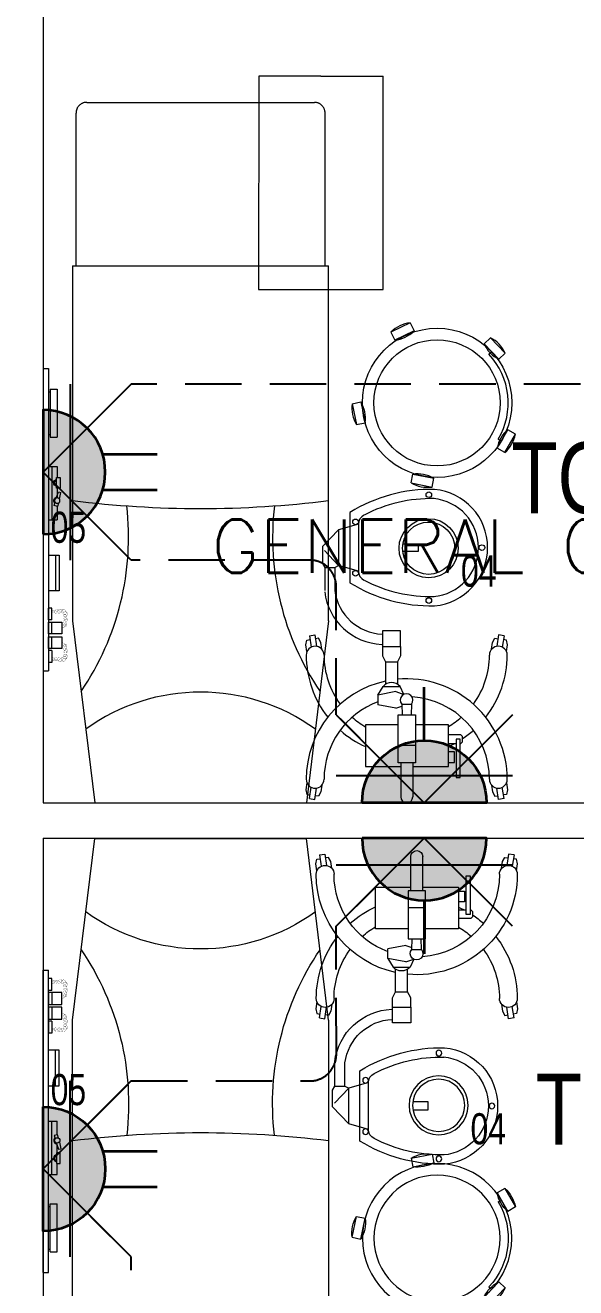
# Model space of a CAD drawing. Header units: inches. Extents: x -12418 to 242017, y -29325 to 19878.
# Drawn here: x 14148 to 15695, y -8532 to -4981 of the extents above; entities that cross this region are included whole.
import ezdxf
from ezdxf import colors
from ezdxf.entities.mleader import LeaderData, LeaderLine
from ezdxf.enums import TextEntityAlignment as Align
from ezdxf.math import Vec2, Vec3

# ---------------------------------------------------------------- set-up
doc = ezdxf.new("R2010")
doc.units = ezdxf.units.IN
doc.header["$LTSCALE"] = 25
doc.header["$MEASUREMENT"] = 0
for name, pattern in [('00-Ground Floor$0$HIDDEN', [9.525, 6.35, -3.175]), ('DASHDOT', [25.4, 12.7, -6.35, 0, -6.35]), ('HIDDEN', [9.525, 6.35, -3.175])]:
    doc.linetypes.add(name, pattern=pattern)
doc.layers.get('0').update_dxf_attribs({"color": 8})
doc.layers.get('Defpoints').update_dxf_attribs({"color": 8})
for name, color, linetype, lineweight in [('00-Ground Floor$0$72_EGR_BASE_TEXT', 252, 'Continuous', 5), ('00-Ground Floor$0$72_EGR_EQP_TAG', 142, 'Continuous', 5), ('00-Ground Floor$0$LOADING', 253, 'Continuous', 5), ('00-Ground Floor$0$Walls', 251, 'Continuous', 5), ('E-LITE-CIRC', 6, 'Continuous', 25), ('E-LITE-CLNG-CNDT', 6, 'DASHDOT', 35), ('E-LITE-EXIT-NUMB', 6, 'Continuous', 25), ('E-POWR-FLOR-CNDT', 6, 'HIDDEN', 25), ('E-POWR-WALL @ 100', 4, 'Continuous', 35)]:
    doc.layers.add(name, color=color, linetype=linetype, lineweight=lineweight)
doc.styles.add('00-Ground Floor$0$SIMPLEX', font='SIMPLEX.shx', dxfattribs={"height": 150})
doc.styles.add('00-Ground Floor$0$X3G_ENTITY_257CFD', font='swisscl.ttf', dxfattribs={"height": 200})
doc.styles.add('DC_Simplex', font='SIMPLEX.shx', dxfattribs={"width": 0.7})

# ---------------------------------------------------------------- blocks, each defined once
blk = doc.blocks.new('00-Ground Floor$0$ME19011A-P')
for p, q in [((-0.425, 0), (0.425, 0)), ((-0.425, 0), (-0.425, -0.015)), ((0.425, 0), (0.425, -0.015)), ((-0.425, -0.015), (0.425, -0.015)), ((-0.3675, -0.0198), (-0.2325, -0.0198)), ((-0.3675, -0.0198), (-0.3675, -0.0399)), ((-0.36, -0.015), (-0.36, -0.0198)), ((-0.24, -0.015), (-0.24, -0.0198)), ((-0.2325, -0.0198), (-0.2325, -0.0399)), ((-0.15, -0.015), (-0.15, -0.04)), ((-0.15, -0.025), (0, -0.025)), ((-0.0402, -0.0312), (-0.0496, -0.0337)), ((-0.0376, -0.0409), (-0.0402, -0.0312)), ((0, -0.015), (0, -0.04)), ((0.1, -0.015), (0.1, -0.045)), ((0.1, -0.035), (0.2, -0.035)), ((0.2, -0.045), (0.2, -0.015)), ((0.2818, -0.015), (0.2484, -0.015)), ((0.2484, -0.0243), (0.2484, -0.015)), ((0.2818, -0.0243), (0.2484, -0.0243)), ((0.2818, -0.0243), (0.2818, -0.015)), ((0.3211, -0.015), (0.2877, -0.015)), ((0.2877, -0.015), (0.2877, -0.0531)), ((0.3211, -0.0243), (0.2877, -0.0243)), ((0.3211, -0.0531), (0.3211, -0.015)), ((0.3623, -0.015), (0.3289, -0.015)), ((0.3289, -0.015), (0.3289, -0.0531)), ((0.3623, -0.0243), (0.3289, -0.0243)), ((0.3623, -0.0531), (0.3623, -0.015)), ((0.3682, -0.0243), (0.3682, -0.015)), ((0.3682, -0.015), (0.4016, -0.015)), ((0.3682, -0.0243), (0.4016, -0.0243)), ((0.4016, -0.0243), (0.4016, -0.015)), ((-0.3675, -0.0399), (-0.2325, -0.0399)), ((-0.15, -0.04), (-0.1187, -0.04)), ((-0.0887, -0.04), (-0.0637, -0.04)), ((-0.0606, -0.0371), (-0.0787, -0.0432)), ((-0.0787, -0.0432), (-0.077, -0.0497)), ((-0.0582, -0.046), (-0.077, -0.0497)), ((-0.047, -0.0434), (-0.0376, -0.0409)), ((-0.0379, -0.04), (0, -0.04)), ((0.1, -0.045), (0.2, -0.045)), ((0.2877, -0.0531), (0.3211, -0.0531)), ((0.3289, -0.0531), (0.3623, -0.0531))]:
    blk.add_line(p, q)
at = {"color": 8, "const_width": 0.000601}
for points in [[(0.3044, -0.0531, -0.184574), (0.2977, -0.0636, -1.44364), (0.2961, -0.0581, -0.837915), (0.2969, -0.0664, -0.30536), (0.2839, -0.062, -1.584726), (0.2894, -0.0609, -0.253153), (0.2827, -0.0684, -0.874198), (0.2775, -0.0585, -0.915253), (0.2791, -0.0658, -0.223821), (0.2683, -0.0644, -1.703343), (0.272, -0.0597, -0.588962), (0.2621, -0.068, -0.717795), (0.2625, -0.0581, -0.983104), (0.2645, -0.0644, -0.326362), (0.2534, -0.0609, -0.758716), (0.2609, -0.0514, -0.906186), (0.2593, -0.0565, -0.189488), (0.2526, -0.0522, -0.7948), (0.2613, -0.0423, -1.223996), (0.2574, -0.047, -0.072149), (0.2534, -0.0403, -0.645886), (0.2609, -0.0324, -1.366917), (0.2574, -0.0371, -0.078415), (0.2542, -0.0308, -0.723006), (0.2613, -0.0256, -1.105484), (0.2582, -0.0292, -0.221197), (0.2566, -0.0243, -0.221197)], [(0.3456, -0.0531, 0.184574), (0.3523, -0.0636, 1.44364), (0.3539, -0.0581, 0.837915), (0.3531, -0.0664, 0.30536), (0.3661, -0.062, 1.584726), (0.3606, -0.0609, 0.253153), (0.3673, -0.0684, 0.874198), (0.3725, -0.0585, 0.915253), (0.3709, -0.0658, 0.223821), (0.3817, -0.0644, 1.703343), (0.378, -0.0597, 0.588962), (0.3879, -0.068, 0.717795), (0.3875, -0.0581, 0.983104), (0.3855, -0.0644, 0.326362), (0.3966, -0.0609, 0.758716), (0.3891, -0.0514, 0.906186), (0.3907, -0.0565, 0.189488), (0.3974, -0.0522, 0.7948), (0.3887, -0.0423, 1.223996), (0.3926, -0.047, 0.072149), (0.3966, -0.0403, 0.645886), (0.3891, -0.0324, 1.366917), (0.3926, -0.0371, 0.078415), (0.3958, -0.0308, 0.723006), (0.3887, -0.0256, 1.105484), (0.3918, -0.0292, 0.221197), (0.3934, -0.0243, 0.221197)]]:
    blk.add_lwpolyline(points, format="xyb", dxfattribs=at)
blk.add_lwpolyline([(-0.1187, -0.0482), (-0.0887, -0.0482), (-0.0887, -0.0382), (-0.1187, -0.0382)], close=True)
blk.add_circle((-0.0537, -0.04), 0.0075)
for centre, radius, start, end in [((-0.1037, -0.04), 0.01, 10.4593, 169.5407), ((-0.1037, -0.04), 0.0075, 14.0075, 165.9925), ((-0.0537, -0.04), 0.01, 45, 180)]:
    blk.add_arc(centre, radius, start, end)
blk = doc.blocks.new('00-Ground Floor$0$M.44.57.64')
at = {"layer": '00-Ground Floor$0$LOADING', "xscale": 1000.000000000002, "yscale": 1000.000000000002, "zscale": 1000.000000000002, "rotation": 225.9999036123427}
blk.add_blockref('00-Ground Floor$0$ME19011A-P', (-80806.9, 16720.7), dxfattribs=at)
blk = doc.blocks.new('00-Ground Floor$0$HF10037B-P')
at = {"layer": '00-Ground Floor$0$LOADING'}
for p, q in [((0.2459, 0.134), (0.1859, 0.134)), ((0.1859, 0.134), (0.1859, 0.109)), ((0.2459, 0.109), (0.1859, 0.109)), ((0.2459, 0.134), (0.2459, 0.109)), ((0, 0), (-0.0142, -0.0583)), ((0, 0), (0.0243, -0.0059)), ((0.0243, -0.0059), (0.01, -0.0642)), ((0.4071, -0.0094), (0.431, -0.0018)), ((0.4071, -0.0094), (0.4255, -0.0665)), ((0.431, -0.0018), (0.4493, -0.0589)), ((-0.0142, -0.0583), (0.01, -0.0642)), ((0.4069, -0.0417), (0.4165, -0.0387)), ((0.4255, -0.0665), (0.4493, -0.0589)), ((0.0524, -0.2725), (0.0674, -0.2525)), ((0.0524, -0.2725), (0.1004, -0.3085)), ((0.0674, -0.2525), (0.1154, -0.2885)), ((0.3125, -0.2897), (0.362, -0.2558)), ((0.3266, -0.3103), (0.3761, -0.2764)), ((0.3267, -0.268), (0.3323, -0.2763)), ((0.3761, -0.2764), (0.362, -0.2558)), ((0.1004, -0.3085), (0.1154, -0.2885)), ((0.3266, -0.3103), (0.3125, -0.2897))]:
    blk.add_line(p, q, dxfattribs=at)
for radius in [0.21, 0.1775]:
    blk.add_circle((0.2161, -0.1014), radius, dxfattribs=at)
for centre, radius, start, end in [((0.2159, 0.0465), 0.0925, 71.0754, 108.9246), ((0.2159, 0.1965), 0.0925, 251.0754, 288.9246), ((0.0779, -0.0499), 0.0925, 147.3419, 185.1912), ((-0.0678, -0.0143), 0.0925, 327.3419, 5.1912), ((0.4996, -0.0113), 0.0925, 178.8412, 216.6904), ((0.3568, -0.057), 0.0925, 358.8412, 36.6904), ((0.2161, -0.1014), 0.2, 303.6037, 17.3657), ((0.1289, -0.2205), 0.0925, 214.1875, 252.0368), ((0.0389, -0.3404), 0.0925, 34.1875, 72.0368), ((0.3867, -0.3449), 0.0925, 105.5121, 143.3614), ((0.3019, -0.2212), 0.0925, 285.5121, 323.3614)]:
    blk.add_arc(centre, radius, start, end, dxfattribs=at)
blk = doc.blocks.new('00-Ground Floor$0$HF13902-P')
at = {"color": 8, "linetype": '00-Ground Floor$0$HIDDEN'}
for p, q in [((-0.35, -0.6824), (-0.35, -1.1124)), ((0.35, -0.6824), (0.35, -1.1124)), ((0.32, -1.1424), (-0.32, -1.1424))]:
    blk.add_line(p, q, dxfattribs=at)
at = {"linetype": 'Continuous'}
for points in [[(0.36, -0.5224), (0.36, -0.5224), (0.36, -0.5224), (0.36, -0.5224), (0.36, -0.5224), (0.36, -0.5224), (0.36, -0.5224), (0.36, -0.5224), (0.36, -0.5224), (0.36, -0.5224), (0.36, -0.5224), (0.36, -0.5224), (0.36, -0.5224), (0.36, -0.5224), (0.36, -0.5224), (0.36, -0.5224), (0.36, -0.5224), (0.36, -0.5224), (0.36, -0.5224), (0.36, -0.5224), (0.36, -0.5224), (0.36, -0.5224), (0.36, -0.5224), (0.36, -0.5224), (0.36, -0.5224), (0.36, -0.5224), (0.36, -0.5224), (0.36, -0.5224), (0.36, -0.5224), (0.36, -0.5224), (0.36, -0.5224), (0.36, -0.5224), (0.36, -0.5224), (0.36, -0.5224), (0.36, -0.5224), (0.36, -0.5224), (0.36, -0.5224), (0.36, -0.5224), (0.36, -0.5224), (0.36, -0.5224), (0.36, -0.5224), (0.36, -0.5224), (0.36, -0.5224), (0.36, -0.5224), (0.36, -0.5224), (0.36, -0.5224), (0.36, -0.5224), (0.36, -0.5224), (0.36, -0.5224), (0.36, -0.5224), (0.36, -0.5224), (0.36, -0.5224), (0.36, -0.5224), (0.36, -0.5224), (0.36, -0.5224), (0.36, -0.5224), (0.36, -0.5224), (0.36, -0.5224), (0.36, -0.5224), (0.36, -0.5224), (0.36, -0.5224), (0.36, -0.5224), (0.36, -0.5224), (0.36, -0.5224), (0.36, -0.5224), (0.36, -0.5224), (0.36, -0.5224), (0.36, -0.5224), (0.36, -0.5224), (0.36, -0.5224), (0.36, -0.5224), (0.36, -0.5224), (0.36, -0.5224), (0.36, -0.5224), (0.36, -0.5224), (0.36, -0.5224), (0.36, -0.5224), (0.36, -0.5224), (0.36, -0.5224), (0.36, -0.5224), (0.36, -0.5224), (0.36, -0.5224), (0.36, -0.5224), (0.36, -0.5224), (0.36, -0.5224), (0.36, -0.5224), (0.36, -0.5224), (0.36, -0.5224), (0.36, -0.5224), (0.36, -0.5224), (0.36, -0.5224), (0.36, -0.5224), (0.36, -0.5224), (0.36, -0.5224), (0.36, -0.5224), (0.36, -0.5224), (0.36, -0.5224), (0.36, -0.5224), (0.36, -0.5224), (0.36, -0.5224), (0.36, -0.5224), (0.36, -0.5224), (0.36, -0.5224), (0.36, -0.5224), (0.36, -0.5224), (0.36, -0.5224), (0.36, -0.5224), (0.36, -0.5224), (0.36, -0.5224), (0.36, -0.5224), (0.36, -0.5224), (0.36, -0.5224), (0.36, -0.5224), (0.36, -0.5224), (0.36, -0.5224), (0.36, -0.5224), (0.36, -0.5224), (0.36, -0.5224), (0.36, -0.5224), (0.36, -0.5224), (0.36, -0.5224), (0.36, -0.5224), (0.36, -0.5224), (0.36, -0.5224), (0.36, -0.5224), (0.36, -0.5224), (0.36, -0.5224), (0.36, -0.5224), (0.36, -0.5224), (0.36, -0.5224), (0.36, -0.5224), (0.36, -0.5224), (0.36, -0.5224), (0.36, -0.5224), (0.36, -0.5224), (0.36, -0.5224), (0.36, -0.5224), (0.36, -0.5224), (0.36, -0.5224), (0.36, -0.5224), (0.36, -0.5224), (0.36, -0.5224), (0.36, -0.5224), (0.36, -0.5224), (0.36, -0.5224), (0.36, -0.5224), (0.36, -0.5224), (0.36, -0.5224), (0.36, -0.5224), (0.36, -0.5224), (0.36, -0.5224), (0.36, -0.5224), (0.36, -0.5224), (0.36, -0.5224), (0.36, -0.5224), (0.36, -0.5224), (0.36, -0.5224), (0.36, -0.5224), (0.36, -0.5224), (0.36, -0.5224), (0.36, -0.5224), (0.36, -0.5224), (0.36, -0.5224), (0.36, -0.5224), (0.36, -0.5224), (0.36, -0.5224), (0.36, -0.5224), (0.36, -0.5224), (0.36, -0.5224), (0.36, -0.5224), (0.36, -0.5224), (0.36, -0.5224), (0.36, -0.5224), (0.36, -0.5224), (0.36, -0.5224), (0.36, -0.5224), (0.36, -0.5224), (0.36, -0.5224), (0.36, -0.5224), (0.36, -0.5224), (0.36, -0.5224), (0.36, -0.5224), (0.36, -0.5224), (0.36, -0.5224), (0.36, -0.5224), (0.36, -0.5224), (0.36, -0.5224), (0.36, -0.5224), (0.36, -0.5224), (0.36, -0.5224), (0.36, -0.5224), (0.36, -0.5224), (0.36, -0.5224), (0.36, -0.5224), (0.36, -0.5224), (0.36, -0.5224), (0.36, -0.5224), (0.36, -0.5224), (0.36, -0.5224), (0.36, -0.5224), (0.36, -0.5224), (0.36, -0.5224), (0.36, -0.5224), (0.36, -0.5224), (0.36, -0.5224), (0.36, -0.5224), (0.36, -0.5224), (0.36, -0.5224), (0.36, -0.5224), (0.36, -0.5224), (0.36, -0.5224), (0.36, -0.5224), (0.36, -0.5224), (0.36, -0.5224), (0.36, -0.5224), (0.36, -0.5224), (0.36, -0.5224), (0.36, -0.5224), (0.36, -0.5224)], [(0.36, -0.5224), (0.36, -0.5224), (0.36, -0.5224), (0.36, -0.5224), (0.36, -0.5224), (0.36, -0.5224), (0.36, -0.5224), (0.36, -0.5224), (0.36, -0.5224), (0.36, -0.5224), (0.36, -0.5224), (0.36, -0.5224), (0.36, -0.5224), (0.36, -0.5224), (0.36, -0.5224), (0.36, -0.5224), (0.36, -0.5224), (0.36, -0.5224), (0.36, -0.5224), (0.36, -0.5224), (0.36, -0.5224), (0.36, -0.5224), (0.36, -0.5224), (0.36, -0.5224), (0.36, -0.5224), (0.36, -0.5224), (0.36, -0.5224), (0.36, -0.5224), (0.36, -0.5224), (0.36, -0.5224), (0.36, -0.5224), (0.36, -0.5224), (0.36, -0.5224), (0.36, -0.5224), (0.36, -0.5224), (0.36, -0.5224), (0.36, -0.5224), (0.36, -0.5224), (0.36, -0.5224), (0.36, -0.5224), (0.36, -0.5224), (0.36, -0.5224), (0.36, -0.5224), (0.36, -0.5224), (0.36, -0.5224), (0.36, -0.5224), (0.36, -0.5224), (0.36, -0.5224), (0.36, -0.5224), (0.36, -0.5224), (0.36, -0.5224), (0.36, -0.5224), (0.36, -0.5224), (0.36, -0.5224), (0.36, -0.5224), (0.36, -0.5224), (0.36, -0.5224), (0.36, -0.5224), (0.36, -0.5224), (0.36, -0.5224), (0.36, -0.5224), (0.36, -0.5224), (0.36, -0.5224), (0.36, -0.5224), (0.36, -0.5224), (0.36, -0.5224), (0.36, -0.5224), (0.36, -0.5224), (0.36, -0.5224), (0.36, -0.5224), (0.36, -0.5224), (0.36, -0.5224), (0.36, -0.5224), (0.36, -0.5224), (0.36, -0.5224), (0.36, -0.5224), (0.36, -0.5224), (0.36, -0.5224), (0.36, -0.5224), (0.36, -0.5224), (0.36, -0.5224), (0.36, -0.5224), (0.36, -0.5224), (0.36, -0.5224), (0.36, -0.5224), (0.36, -0.5224), (0.36, -0.5224), (0.36, -0.5224), (0.36, -0.5224), (0.36, -0.5224), (0.36, -0.5224), (0.36, -0.5224), (0.36, -0.5224), (0.36, -0.5224), (0.36, -0.5224), (0.36, -0.5224), (0.36, -0.5224), (0.36, -0.5224), (0.36, -0.5224), (0.36, -0.5224), (0.36, -0.5224), (0.36, -0.5224), (0.36, -0.5224), (0.36, -0.5224), (0.36, -0.5224), (0.36, -0.5224), (0.36, -0.5224), (0.36, -0.5224), (0.36, -0.5224), (0.36, -0.5224), (0.36, -0.5224), (0.36, -0.5224), (0.36, -0.5224), (0.36, -0.5224), (0.36, -0.5224), (0.36, -0.5224), (0.36, -0.5224), (0.36, -0.5224), (0.36, -0.5224), (0.36, -0.5224), (0.36, -0.5224), (0.36, -0.5224), (0.36, -0.5224), (0.36, -0.5224), (0.36, -0.5224), (0.36, -0.5224), (0.36, -0.5224), (0.36, -0.5224), (0.36, -0.5224), (0.36, -0.5224), (0.36, -0.5224), (0.36, -0.5224), (0.36, -0.5224), (0.36, -0.5224), (0.36, -0.5224), (0.36, -0.5224), (0.36, -0.5224), (0.36, -0.5224), (0.36, -0.5224), (0.36, -0.5224), (0.36, -0.5224), (0.36, -0.5224), (0.36, -0.5224), (0.36, -0.5224), (0.36, -0.5224), (0.36, -0.5224), (0.36, -0.5224), (0.36, -0.5224), (0.36, -0.5224), (0.36, -0.5224), (0.36, -0.5224), (0.36, -0.5224), (0.36, -0.5224), (0.36, -0.5224), (0.36, -0.5224), (0.36, -0.5224), (0.36, -0.5224), (0.36, -0.5224), (0.36, -0.5224), (0.36, -0.5224), (0.36, -0.5224), (0.36, -0.5224), (0.36, -0.5224), (0.36, -0.5224), (0.36, -0.5224), (0.36, -0.5224), (0.36, -0.5224), (0.36, -0.5224), (0.36, -0.5224), (0.36, -0.5224), (0.36, -0.5224), (0.36, -0.5224), (0.36, -0.5224), (0.36, -0.5224), (0.36, -0.5224), (0.36, -0.5224), (0.36, -0.5224), (0.36, -0.5224), (0.36, -0.5224), (0.36, -0.5224), (0.36, -0.5224), (0.36, -0.5224), (0.36, -0.5224), (0.36, -0.5224), (0.36, -0.5224), (0.36, -0.5224), (0.36, -0.5224), (0.36, -0.5224), (0.36, -0.5224), (0.36, -0.5224), (0.36, -0.5224), (0.36, -0.5224), (0.36, -0.5224), (0.36, -0.5224), (0.36, -0.5224), (0.36, -0.5224), (0.36, -0.5224), (0.36, -0.5224), (0.36, -0.5224), (0.36, -0.5224), (0.36, -0.5224), (0.36, -0.5224), (0.36, -0.5224), (0.36, -0.5224), (0.36, -0.5224), (0.36, -0.5224), (0.36, -0.5224), (0.36, -0.5224), (0.36, -0.5224), (0.36, -0.5224), (0.36, -0.5224), (0.36, -0.5224), (0.36, -0.5224), (0.36, -0.5224)], [(0.36, -0.5224), (0.36, -0.5224), (0.36, -0.5224), (0.36, -0.5224), (0.36, -0.5224), (0.36, -0.5224), (0.36, -0.5224), (0.36, -0.5224), (0.36, -0.5224), (0.36, -0.5224), (0.36, -0.5224), (0.36, -0.5224), (0.36, -0.5224), (0.36, -0.5224), (0.36, -0.5224), (0.36, -0.5224), (0.36, -0.5224), (0.36, -0.5224), (0.36, -0.5224), (0.36, -0.5224), (0.36, -0.5224), (0.36, -0.5224), (0.36, -0.5224), (0.36, -0.5224), (0.36, -0.5224), (0.36, -0.5224), (0.36, -0.5224), (0.36, -0.5224), (0.36, -0.5224), (0.36, -0.5224), (0.36, -0.5224), (0.36, -0.5224), (0.36, -0.5224), (0.36, -0.5224), (0.36, -0.5224), (0.36, -0.5224), (0.36, -0.5224), (0.36, -0.5224), (0.36, -0.5224), (0.36, -0.5224), (0.36, -0.5224), (0.36, -0.5224), (0.36, -0.5224), (0.36, -0.5224), (0.36, -0.5224), (0.36, -0.5224), (0.36, -0.5224), (0.36, -0.5224), (0.36, -0.5224), (0.36, -0.5224), (0.36, -0.5224), (0.36, -0.5224), (0.36, -0.5224), (0.36, -0.5224), (0.36, -0.5224), (0.36, -0.5224), (0.36, -0.5224), (0.36, -0.5224), (0.36, -0.5224), (0.36, -0.5224), (0.36, -0.5224), (0.36, -0.5224), (0.36, -0.5224), (0.36, -0.5224), (0.36, -0.5224), (0.36, -0.5224), (0.36, -0.5224), (0.36, -0.5224), (0.36, -0.5224), (0.36, -0.5224), (0.36, -0.5224), (0.36, -0.5224), (0.36, -0.5224), (0.36, -0.5224), (0.36, -0.5224), (0.36, -0.5224), (0.36, -0.5224), (0.36, -0.5224), (0.36, -0.5224), (0.36, -0.5224), (0.36, -0.5224), (0.36, -0.5224), (0.36, -0.5224), (0.36, -0.5224), (0.36, -0.5224), (0.36, -0.5224), (0.36, -0.5224), (0.36, -0.5224), (0.36, -0.5224), (0.36, -0.5224), (0.36, -0.5224), (0.36, -0.5224), (0.36, -0.5224), (0.36, -0.5224), (0.36, -0.5224), (0.36, -0.5224), (0.36, -0.5224), (0.36, -0.5224), (0.36, -0.5224), (0.36, -0.5224), (0.36, -0.5224), (0.36, -0.5224), (0.36, -0.5224), (0.36, -0.5224), (0.36, -0.5224), (0.36, -0.5224), (0.36, -0.5224), (0.36, -0.5224), (0.36, -0.5224), (0.36, -0.5224), (0.36, -0.5224), (0.36, -0.5224), (0.36, -0.5224), (0.36, -0.5224), (0.36, -0.5224), (0.36, -0.5224), (0.36, -0.5224), (0.36, -0.5224), (0.36, -0.5224), (0.36, -0.5224), (0.36, -0.5224), (0.36, -0.5224), (0.36, -0.5224), (0.36, -0.5224), (0.36, -0.5224), (0.36, -0.5224), (0.36, -0.5224), (0.36, -0.5224), (0.36, -0.5224), (0.36, -0.5224), (0.36, -0.5224), (0.36, -0.5224), (0.36, -0.5224), (0.36, -0.5224), (0.36, -0.5224), (0.36, -0.5224), (0.36, -0.5224), (0.36, -0.5224), (0.36, -0.5224), (0.36, -0.5224), (0.36, -0.5224), (0.36, -0.5224), (0.36, -0.5224), (0.36, -0.5224), (0.36, -0.5224), (0.36, -0.5224), (0.36, -0.5224), (0.36, -0.5224), (0.36, -0.5224), (0.36, -0.5224), (0.36, -0.5224), (0.36, -0.5224), (0.36, -0.5224), (0.36, -0.5224), (0.36, -0.5224), (0.36, -0.5224), (0.36, -0.5224), (0.36, -0.5224), (0.36, -0.5224), (0.36, -0.5224), (0.36, -0.5224), (0.36, -0.5224), (0.36, -0.5224), (0.36, -0.5224), (0.36, -0.5224), (0.36, -0.5224), (0.36, -0.5224), (0.36, -0.5224), (0.36, -0.5224), (0.36, -0.5224), (0.36, -0.5224), (0.36, -0.5224), (0.36, -0.5224), (0.36, -0.5224), (0.36, -0.5224), (0.36, -0.5224), (0.36, -0.5224), (0.36, -0.5224), (0.36, -0.5224), (0.36, -0.5224), (0.36, -0.5224), (0.36, -0.5224), (0.36, -0.5224), (0.36, -0.5224), (0.36, -0.5224), (0.36, -0.5224), (0.36, -0.5224), (0.36, -0.5224), (0.36, -0.5224), (0.36, -0.5224), (0.36, -0.5224), (0.36, -0.5224), (0.36, -0.5224), (0.36, -0.5224), (0.36, -0.5224), (0.36, -0.5224), (0.36, -0.5224), (0.36, -0.5224), (0.36, -0.5224), (0.36, -0.5224), (0.36, -0.5224), (0.36, -0.5224), (0.36, -0.5224), (0.36, -0.5224), (0.36, -0.5224), (0.36, -0.5224), (0.36, -0.5224), (0.36, -0.5224), (0.36, -0.5224), (0.36, -0.5224), (0.36, -0.5224), (0.36, -0.5224), (0.36, -0.5224), (0.36, -0.5224), (0.36, -0.5224), (0.36, -0.5224), (0.36, -0.5224), (0.36, -0.5224), (0.36, -0.5224), (0.36, -0.5224), (0.36, -0.5224), (0.36, -0.5224), (0.36, -0.5224), (0.36, -0.5224), (0.36, -0.5224), (0.36, -0.5224), (0.36, -0.5224), (0.36, -0.5224), (0.36, -0.5224), (0.36, -0.5224), (0.36, -0.5224), (0.36, -0.5224), (0.36, -0.5224), (0.36, -0.5224), (0.36, -0.5224), (0.36, -0.5224), (0.36, -0.5224), (0.36, -0.5224), (0.36, -0.5224), (0.36, -0.5224), (0.36, -0.5224), (0.36, -0.5224), (0.36, -0.5224), (0.36, -0.5224), (0.36, -0.5224), (0.36, -0.5224), (0.36, -0.5224), (0.36, -0.5224), (0.36, -0.5224), (0.36, -0.5224), (0.36, -0.5224), (0.36, -0.5224), (0.36, -0.5224), (0.36, -0.5224), (0.36, -0.5224), (0.36, -0.5224), (0.36, -0.5224), (0.36, -0.5224), (0.36, -0.5224), (0.36, -0.5224), (0.36, -0.5224), (0.36, -0.5224), (0.36, -0.5224), (0.36, -0.5224), (0.36, -0.5224), (0.36, -0.5224), (0.36, -0.5224), (0.36, -0.5224), (0.36, -0.5224), (0.36, -0.5224), (0.36, -0.5224), (0.36, -0.5224), (0.36, -0.5224), (0.36, -0.5224), (0.36, -0.5224), (0.36, -0.5224), (0.36, -0.5224)]]:
    blk.add_lwpolyline(points, close=True, dxfattribs=at)
for points in [[(0.36, -0.5224), (0.36, -0.5224), (0.36, -0.5224), (0.36, -0.5224), (0.36, -0.5224), (0.36, -0.5224), (0.36, -0.5224), (0.36, -0.5224)], [(0.36, -0.5224), (0.36, -0.5224), (0.36, -0.5224), (0.36, -0.5224), (0.36, -0.5224), (0.36, -0.5224), (0.36, -0.5224), (0.36, -0.5224), (0.36, -0.5224), (0.36, -0.5224), (0.36, -0.5224), (0.36, -0.5224), (0.36, -0.5224), (0.36, -0.5224), (0.36, -0.5224), (0.36, -0.5224), (0.36, -0.5224), (0.36, -0.5224), (0.36, -0.5224), (0.36, -0.5224), (0.36, -0.5224), (0.36, -0.5224), (0.36, -0.5224), (0.36, -0.5224), (0.36, -0.5224), (0.36, -0.5224), (0.36, -0.5224), (0.36, -0.5224), (0.36, -0.5224), (0.36, -0.5224), (0.36, -0.5224), (0.36, -0.5224), (0.36, -0.5224), (0.36, -0.5224), (0.36, -0.5224), (0.36, -0.5224), (0.36, -0.5224), (0.36, -0.5224), (0.36, -0.5224), (0.36, -0.5224), (0.36, -0.5224), (0.36, -0.5224), (0.36, -0.5224), (0.36, -0.5224), (0.36, -0.5224), (0.36, -0.5224), (0.36, -0.5224), (0.36, -0.5224), (0.36, -0.5224), (0.36, -0.5224), (0.36, -0.5224), (0.36, -0.5224), (0.36, -0.5224), (0.36, -0.5224), (0.36, -0.5224), (0.36, -0.5224), (0.36, -0.5224), (0.36, -0.5224), (0.36, -0.5224), (0.36, -0.5224), (0.36, -0.5224), (0.36, -0.5224), (0.36, -0.5224), (0.36, -0.5224), (0.36, -0.5224), (0.36, -0.5224), (0.36, -0.5224), (0.36, -0.5224), (0.36, -0.5224), (0.36, -0.5224), (0.36, -0.5224), (0.36, -0.5224), (0.36, -0.5224), (0.36, -0.5224), (0.36, -0.5224), (0.36, -0.5224), (0.36, -0.5224), (0.36, -0.5224), (0.36, -0.5224), (0.36, -0.5224), (0.36, -0.5224), (0.36, -0.5224), (0.36, -0.5224), (0.36, -0.5224), (0.36, -0.5224), (0.36, -0.5224), (0.36, -0.5224), (0.36, -0.5224), (0.36, -0.5224), (0.36, -0.5224), (0.36, -0.5224), (0.36, -0.5224), (0.36, -0.5224), (0.36, -0.5224), (0.36, -0.5224), (0.36, -0.5224), (0.36, -0.5224), (0.36, -0.5224), (0.36, -0.5224), (0.36, -0.5224), (0.36, -0.5224), (0.36, -0.5224), (0.36, -0.5224), (0.36, -0.5224), (0.36, -0.5224), (0.36, -0.5224), (0.36, -0.5224), (0.36, -0.5224), (0.36, -0.5224), (0.36, -0.5224), (0.36, -0.5224)], [(0.36, -0.5224), (0.36, -0.5224), (0.36, -0.5224), (0.36, -0.5224), (0.36, -0.5224), (0.36, -0.5224), (0.36, -0.5224), (0.36, -0.5224), (0.36, -0.5224), (0.36, -0.5224), (0.36, -0.5224), (0.36, -0.5224), (0.36, -0.5224), (0.36, -0.5224), (0.36, -0.5224), (0.36, -0.5224), (0.36, -0.5224)], [(0.36, -0.5224), (0.36, -0.5224), (0.36, -0.5224), (0.36, -0.5224), (0.36, -0.5224), (0.36, -0.5224), (0.36, -0.5224)], [(0.36, -0.5224), (0.36, -0.5224), (0.36, -0.5224), (0.36, -0.5224), (0.36, -0.5224), (0.36, -0.5224), (0.36, -0.5224), (0.36, -0.5224), (0.36, -0.5224), (0.36, -0.5224), (0.36, -0.5224), (0.36, -0.5224)], [(0.36, -0.5224), (0.36, -0.5224), (0.36, -0.5224), (0.36, -0.5224), (0.36, -0.5224), (0.36, -0.5224), (0.36, -0.5224), (0.36, -0.5224), (0.36, -0.5224), (0.36, -0.5224), (0.36, -0.5224), (0.36, -0.5224), (0.36, -0.5224), (0.36, -0.5224), (0.36, -0.5224), (0.36, -0.5224), (0.36, -0.5224), (0.36, -0.5224), (0.36, -0.5224), (0.36, -0.5224), (0.36, -0.5224), (0.36, -0.5224), (0.36, -0.5224), (0.36, -0.5224), (0.36, -0.5224), (0.36, -0.5224), (0.36, -0.5224), (0.36, -0.5224), (0.36, -0.5224), (0.36, -0.5224), (0.36, -0.5224), (0.36, -0.5224), (0.36, -0.5224), (0.36, -0.5224), (0.36, -0.5224), (0.36, -0.5224), (0.36, -0.5224), (0.36, -0.5224), (0.36, -0.5224), (0.36, -0.5224), (0.36, -0.5224), (0.36, -0.5224), (0.36, -0.5224), (0.36, -0.5224), (0.36, -0.5224), (0.36, -0.5224), (0.36, -0.5224), (0.36, -0.5224), (0.36, -0.5224), (0.36, -0.5224), (0.36, -0.5224), (0.36, -0.5224), (0.36, -0.5224), (0.36, -0.5224), (0.36, -0.5224), (0.36, -0.5224), (0.36, -0.5224), (0.36, -0.5224), (0.36, -0.5224), (0.36, -0.5224), (0.36, -0.5224), (0.36, -0.5224), (0.36, -0.5224), (0.36, -0.5224), (0.36, -0.5224), (0.36, -0.5224), (0.36, -0.5224), (0.36, -0.5224), (0.36, -0.5224), (0.36, -0.5224), (0.36, -0.5224), (0.36, -0.5224), (0.36, -0.5224), (0.36, -0.5224), (0.36, -0.5224), (0.36, -0.5224), (0.36, -0.5224), (0.36, -0.5224), (0.36, -0.5224), (0.36, -0.5224), (0.36, -0.5224), (0.36, -0.5224), (0.36, -0.5224), (0.36, -0.5224), (0.36, -0.5224), (0.36, -0.5224), (0.36, -0.5224), (0.36, -0.5224), (0.36, -0.5224)], [(0.36, -0.5224), (0.36, -0.5224), (0.36, -0.5224), (0.36, -0.5224), (0.36, -0.5224), (0.36, -0.5224), (0.36, -0.5224), (0.36, -0.5224), (0.36, -0.5224), (0.36, -0.5224)], [(0.36, -0.5224), (0.36, -0.5224), (0.36, -0.5224), (0.36, -0.5224), (0.36, -0.5224), (0.36, -0.5224), (0.36, -0.5224), (0.36, -0.5224), (0.36, -0.5224), (0.36, -0.5224)], [(0.36, -0.5224), (0.36, -0.5224), (0.36, -0.5224), (0.36, -0.5224), (0.36, -0.5224), (0.36, -0.5224), (0.36, -0.5224), (0.36, -0.5224), (0.36, -0.5224), (0.36, -0.5224), (0.36, -0.5224), (0.36, -0.5224), (0.36, -0.5224), (0.36, -0.5224), (0.36, -0.5224)], [(0.36, -0.5224), (0.36, -0.5224), (0.36, -0.5224), (0.36, -0.5224), (0.36, -0.5224), (0.36, -0.5224), (0.36, -0.5224), (0.36, -0.5224), (0.36, -0.5224), (0.36, -0.5224)], [(0.36, -0.5224), (0.36, -0.5224), (0.36, -0.5224), (0.36, -0.5224), (0.36, -0.5224), (0.36, -0.5224), (0.36, -0.5224)], [(0.36, -0.5224), (0.36, -0.5224), (0.36, -0.5224), (0.36, -0.5224), (0.36, -0.5224), (0.36, -0.5224), (0.36, -0.5224), (0.36, -0.5224), (0.36, -0.5224), (0.36, -0.5224)], [(0.36, -0.5224), (0.36, -0.5224), (0.36, -0.5224), (0.36, -0.5224), (0.36, -0.5224), (0.36, -0.5224), (0.36, -0.5224), (0.36, -0.5224), (0.36, -0.5224), (0.36, -0.5224), (0.36, -0.5224), (0.36, -0.5224), (0.36, -0.5224), (0.36, -0.5224), (0.36, -0.5224), (0.36, -0.5224), (0.36, -0.5224), (0.36, -0.5224)], [(0.36, -0.5224), (0.36, -0.5224), (0.36, -0.5224), (0.36, -0.5224), (0.36, -0.5224), (0.36, -0.5224), (0.36, -0.5224), (0.36, -0.5224), (0.36, -0.5224)]]:
    blk.add_lwpolyline(points, dxfattribs=at)
blk.add_circle((0.36, -0.5224), 0.000000101)
at = {"color": 8}
for centre, radius, start, end in [((0, 1.0679), 0.5515, 234.1788, 305.8212), ((-0.9704, 0.0819), 0.7679, 353.3222, 34.2669), ((0.9704, 0.0819), 0.7679, 145.7331, 186.6778), ((0, -2.9071), 2.9071, 82.8865, 97.1135)]:
    blk.add_arc(centre, radius, start, end, dxfattribs=at)
at = {"color": 8, "linetype": '00-Ground Floor$0$HIDDEN'}
for centre, start, end in [((-0.32, -1.1124), 180, 270), ((0.32, -1.1124), 270, 0)]:
    blk.add_arc(centre, 0.03, start, end, dxfattribs=at)
at = {"layer": '00-Ground Floor$0$LOADING'}
for p, q in [((-0.36, 0.3161), (-0.2975, 0.8276)), ((0.2975, 0.8276), (-0.2975, 0.8276)), ((0.36, 0.3161), (0.2975, 0.8276)), ((-0.36, 0.3161), (-0.36, -0.6824)), ((0.36, -0.6824), (0.36, 0.3161)), ((0.36, -0.6824), (-0.36, -0.6824))]:
    blk.add_line(p, q, dxfattribs=at)
blk = doc.blocks.new('00-Ground Floor$0$mobile light')
at = {"layer": '00-Ground Floor$0$LOADING'}
for p, q in [((1882.58, -498.29), (1882.35, -499.8)), ((1882.35, -499.8), (1885.55, -500.28)), ((1882.58, -498.29), (1885.78, -498.78)), ((1883.28, -500.85), (1883.42, -499.96)), ((1883.78, -497.56), (1883.65, -498.45)), ((1885.1, -497.29), (1883.78, -497.56)), ((1887.04, -497.59), (1885.1, -497.29)), ((1923.94, -497.59), (1925.88, -497.29)), ((1928.41, -498.29), (1925.2, -498.78)), ((1928.63, -499.8), (1925.43, -500.28)), ((1925.88, -497.29), (1927.2, -497.56)), ((1927.2, -497.56), (1927.33, -498.45)), ((1927.7, -500.85), (1927.56, -499.96)), ((1928.41, -498.29), (1928.63, -499.8)), ((1884.47, -501.5), (1883.28, -500.85)), ((1886.4, -501.79), (1884.47, -501.5)), ((1924.58, -501.79), (1926.52, -501.5)), ((1926.52, -501.5), (1927.7, -500.85)), ((1947.59, -502.62), (1941.09, -502.62)), ((1948.76, -501.94), (1947.59, -502.62)), ((1947.59, -502.62), (1947.59, -505.45)), ((1948.15, -506.5), (1952.41, -502.55)), ((1953.47, -501.94), (1948.76, -501.94)), ((1958.23, -506.5), (1953.47, -501.94)), ((1947.59, -505.45), (1941.09, -505.45)), ((1946.6, -512.08), (1948.15, -506.5)), ((1947.59, -505.45), (1948.15, -506.5)), ((1958.23, -506.5), (1948.15, -506.5)), ((1959.78, -512.08), (1958.23, -506.5)), ((1963.08, -509.67), (1943.3, -509.67)), ((1959.78, -512.08), (1946.6, -512.08)), ((1908.01, -522.53), (1909, -517.55)), ((1911.69, -517.55), (1909, -517.55)), ((1912.69, -522.53), (1911.69, -517.55)), ((1911.69, -517.55), (1914.17, -518.99)), ((1914.17, -518.99), (1914.17, -523.77)), ((1921.08, -519.69), (1914.74, -519.69)), ((1922.73, -518.8), (1921.08, -519.69)), ((1921.08, -519.69), (1921.08, -523.01)), ((1921.08, -519.69), (1921.08, -523.01)), ((1925.38, -518.8), (1922.73, -518.8)), ((1892.68, -523.97), (1883.05, -523.97)), ((1892.68, -528.06), (1892.68, -523.24)), ((1892.68, -523.24), (1906.16, -523.24)), ((1897.5, -528.06), (1897.5, -523.24)), ((1906.16, -523.24), (1906.16, -528.06)), ((1909.15, -524.25), (1906.16, -524.32)), ((1908.01, -522.53), (1908.62, -524.28)), ((1909.15, -524.25), (1909.15, -526.94)), ((1912.69, -522.53), (1911.9, -524.78)), ((1911.9, -524.78), (1914.17, -523.77)), ((1921.08, -523.01), (1914.77, -523.01)), ((1922.73, -523.93), (1921.08, -523.04)), ((1925.38, -523.93), (1922.73, -523.93)), ((1892.68, -527.34), (1883.05, -527.34)), ((1906.16, -528.06), (1892.68, -528.06)), ((1909.15, -526.94), (1906.16, -526.87)), ((1884.47, -549.77), (1883.28, -550.42)), ((1886.4, -549.48), (1884.47, -549.77)), ((1924.58, -549.48), (1926.52, -549.77)), ((1926.52, -549.77), (1927.7, -550.42)), ((1882.35, -551.47), (1885.55, -550.99)), ((1882.58, -552.98), (1882.35, -551.47)), ((1882.58, -552.98), (1885.78, -552.5)), ((1883.28, -550.42), (1883.42, -551.31)), ((1883.78, -553.71), (1883.65, -552.82)), ((1885.1, -553.98), (1883.78, -553.71)), ((1887.04, -553.69), (1885.1, -553.98)), ((1923.94, -553.69), (1925.88, -553.98)), ((1928.41, -552.98), (1925.2, -552.5)), ((1928.63, -551.47), (1925.43, -550.99)), ((1925.88, -553.98), (1927.2, -553.71)), ((1927.2, -553.71), (1927.33, -552.82)), ((1927.7, -550.42), (1927.56, -551.31)), ((1928.41, -552.98), (1928.63, -551.47))]:
    blk.add_line(p, q, dxfattribs=at)
for points in [[(1903.33, -523.24), (1903.33, -514.02), (1891.61, -514.02), (1891.61, -523.97)], [(1954.27, -524.55), (1954.27, -528.82), (1952.05, -528.82), (1952.05, -524.5)], [(1891.61, -527.34), (1891.61, -537.34), (1903.33, -537.34), (1903.33, -528.06)], [(1892.74, -537.34), (1892.74, -539.04), (1895.76, -539.04), (1895.76, -537.34)], [(1898.05, -537.34), (1898.05, -539.5)], [(1898.05, -540.63), (1898.05, -540.87), (1898.53, -541.35), (1900.02, -541.35), (1900.5, -540.87), (1900.5, -537.34)]]:
    blk.add_lwpolyline(points, dxfattribs=at)
for points in [[(1929.78, -518.8), (1925.38, -518.8), (1925.38, -523.93), (1929.78, -523.93)], [(1899.3, -539.5), (1888.5, -539.5), (1888.5, -540.63), (1899.3, -540.63)]]:
    blk.add_lwpolyline(points, close=True, dxfattribs=at)
for centre, radius in [((1945.96, -511.25), 0.793), ((1960.42, -511.25), 0.793), ((1953.01, -531.79), 8.32), ((1953.01, -531.79), 7.35), ((1938.31, -531.85), 0.793), ((1968.07, -531.85), 0.793), ((1953.19, -546.77), 0.793)]:
    blk.add_circle(centre, radius, dxfattribs=at)
for centre, radius, start, end in [((1888.02, -499.89), 2.5, 90, 270), ((1888.02, -525.64), 28.25, 12.1463, 90), ((1922.96, -525.64), 28.25, 90, 128.2073), ((1922.96, -499.89), 2.5, 270, 90), ((1888.02, -525.64), 23.25, 20.3387, 90), ((1922.96, -525.64), 23.25, 90, 126.3743), ((1942.82, -519.31), 16.86, 97.1293, 177.6115), ((1922.96, -525.64), 28.25, 138.4974, 155.7305), ((1942.82, -519.31), 13.97, 97.1293, 177.6115), ((1922.96, -525.64), 23.25, 138.7224, 150.0382), ((1980.13, -532.49), 43.32, 148.2167, 181.2501), ((1926.25, -532.49), 43.32, 358.7499, 31.7833), ((1980.13, -532.49), 40.72, 152.4092, 181.2501), ((1946.6, -514.96), 2.89, 90, 152.4092), ((1959.78, -514.96), 2.89, 27.5908, 90), ((1926.25, -532.49), 40.72, 358.7499, 27.5908), ((1911.94, -521.38), 3.27, 313.0112, 46.9888), ((1883.05, -525.65), 1.68, 90, 270), ((1888.02, -525.64), 28.25, 270, 5.3386), ((1910.32, -525.6), 1.78, 229.0673, 130.9327), ((1888.02, -525.64), 23.25, 270, 356.3184), ((1953.19, -531.93), 16.44, 185.2361, 354.7639), ((1953.19, -531.93), 13.84, 185.2361, 354.7639), ((1922.96, -525.64), 28.25, 204.483, 208.105), ((1922.96, -525.64), 23.25, 210.2349, 221.2776), ((1922.96, -525.64), 28.25, 213.7985, 221.5026), ((1922.96, -525.64), 23.25, 233.6257, 270), ((1888.02, -551.39), 2.5, 90, 270), ((1922.96, -525.64), 28.25, 231.7927, 270), ((1922.96, -551.39), 2.5, 270, 90)]:
    blk.add_arc(centre, radius, start, end, dxfattribs=at)
blk = doc.blocks.new('00-Ground Floor$0$HF11772-P')
at = {"layer": '00-Ground Floor$0$LOADING'}
for p, q in [((0.6, 0.35), (0, 0.35)), ((0, 0.175), (0, 0.35)), ((0.6, 0.175), (0.6, 0.35)), ((0, 0.175), (0, 0)), ((0.6, 0), (0.6, 0.175)), ((0, 0), (0.6, 0))]:
    blk.add_line(p, q, dxfattribs=at)
blk = doc.blocks.new('00-Ground Floor')
at = {"layer": '00-Ground Floor$0$Walls'}
for p, q in [((14197.9, -4167.4, 0), (14197.9, -7167.4, 0)), ((14197.9, -7167.4, 0), (17697.7, -7167.4, 0)), ((14197.9, -7267.4, 0), (14197.9, -10267.4, 0)), ((14197.9, -7267.4, 0), (17697.7, -7267.4, 0))]:
    blk.add_line(p, q, dxfattribs=at)
at = {"layer": '00-Ground Floor$0$LOADING', "extrusion": (3.71389e-28, 3.9656e-29, -1), "xscale": -999.9999999999989, "yscale": 999.9999999999989, "zscale": -999.9999999999989, "rotation": 90.05559336176249}
blk.add_blockref('00-Ground Floor$0$HF11772-P', (-14804.1, -5123.9, 0), dxfattribs=at)
at = {"layer": '00-Ground Floor$0$LOADING'}
for name, p, xscale, yscale, zscale, rotation in [('00-Ground Floor$0$HF13902-P', (14640.7, -6339.8, 0), 1000, 1000, 1000, 180), ('00-Ground Floor$0$mobile light', (9963.8, -25981.7), 10, 10, 10, 90.00000000000001), ('00-Ground Floor$0$mobile light', (9992, 11511.6, 0), -10, 10, 10, 90)]:
    blk.add_blockref(name, p, dxfattribs=dict(at, xscale=xscale, yscale=yscale, zscale=zscale, rotation=rotation))
at = {"layer": '00-Ground Floor$0$LOADING', "extrusion": (2.75759e-10, 1.16581e-09, -1), "xscale": -999.9999999999997, "yscale": 999.9999999999998, "zscale": 999.9999999999998, "rotation": 334.2186874640738}
blk.add_blockref('00-Ground Floor$0$HF10037B-P', (-15066.8, -6045.3, 0), dxfattribs=at)
at = {"layer": '00-Ground Floor$0$LOADING', "xscale": -1, "rotation": 315.9999036123427}
blk.add_blockref('00-Ground Floor$0$M.44.57.64', (-55544.8, 37734, 0), dxfattribs=at)
at = {"layer": '00-Ground Floor$0$LOADING', "xscale": -1000, "yscale": 1000, "zscale": 1000}
blk.add_blockref('00-Ground Floor$0$HF13902-P', (14640.7, -8095.1, 0), dxfattribs=at)
at = {"layer": '00-Ground Floor$0$LOADING', "rotation": 224.0000963876573}
blk.add_blockref('00-Ground Floor$0$M.44.57.64', (-55544.8, -52168.9, 0), dxfattribs=at)
at = {"layer": '00-Ground Floor$0$LOADING', "color": 1, "extrusion": (2.75759e-10, -1.16581e-09, -1), "xscale": 999.9999999999998, "yscale": 999.9999999999998, "zscale": 999.9999999999998, "rotation": 205.7813125359263}
blk.add_blockref('00-Ground Floor$0$HF10037B-P', (-15066.8, -8389.5, 0), dxfattribs=at)
at = {"layer": '00-Ground Floor$0$72_EGR_BASE_TEXT', "insert": (16156.1, -6370.8), "char_height": 150, "attachment_point": 2, "style": '00-Ground Floor$0$SIMPLEX'}
blk.add_mtext('GENERAL CONSULT ROOM (1)', dxfattribs=at)
at = {"layer": '00-Ground Floor$0$72_EGR_EQP_TAG', "char_height": 87.47, "attachment_point": 2, "style": '00-Ground Floor$0$X3G_ENTITY_257CFD'}
for s, insert in [('05', (14269.2, -6348.8, 0)), ('04', (15422.5, -6471.9, 0)), ('05', (14269.2, -7930.4, 0)), ('04', (15449.3, -8040.7, 0))]:
    blk.add_mtext(s, dxfattribs=dict(at, insert=insert))
blk = doc.blocks.new('*U15')
h = blk.add_hatch(color=253)
edge = h.paths.add_edge_path()
edge.add_line((0, 1.75), (0, -1.75))
edge.add_arc((0, 0), 1.75, 90, 270, ccw=False)
for p, q in [((-1.677, 0.5), (-3.211, 0.5)), ((-1.677, -0.5), (-3.211, -0.5))]:
    blk.add_line(p, q)
blk.add_lwpolyline([(0, 1.75, 1), (0, -1.75)], format="xyb", close=True)
at = {"layer": 'Defpoints'}
for p, q in [((-2.475, 2.475), (0, 0)), ((-0.758, -2.475), (-0.758, 2.475)), ((-2.475, -2.475), (0, 0))]:
    blk.add_line(p, q, dxfattribs=at)
at = {"layer": 'E-LITE-EXIT-NUMB', "style": 'DC_Simplex', "width": 0.7, "flags": 8}
blk.add_attdef('TYPE', text='', height=2, rotation=360, dxfattribs=at).set_placement((-2.682, 5.238), align=Align.RIGHT)
blk.add_attdef('CIRCUIT', (2.682, 5.238), '', height=2, rotation=360, dxfattribs=at)
blk = doc.blocks.new('*U20')
h = blk.add_hatch(color=253)
edge = h.paths.add_edge_path()
edge.add_line((0, 1.75), (0, -1.75))
edge.add_arc((0, 0), 1.75, 90, 270, ccw=False)
blk.add_line((-1.75, 0), (-3.25, 0))
blk.add_lwpolyline([(0, 1.75, 1), (0, -1.75)], format="xyb", close=True)
at = {"layer": 'Defpoints'}
for p, q in [((-2.475, 2.475), (0, 0)), ((-0.758, -2.475), (-0.758, 2.475)), ((-2.475, -2.475), (0, 0))]:
    blk.add_line(p, q, dxfattribs=at)
at = {"layer": 'E-LITE-EXIT-NUMB', "style": 'DC_Simplex', "width": 0.7, "flags": 8}
blk.add_attdef('TYPE', text='', height=2, rotation=360, dxfattribs=at).set_placement((-2.682, 5.238), align=Align.RIGHT)
blk.add_attdef('CIRCUIT', (2.682, 5.238), '', height=2, rotation=360, dxfattribs=at)
blk = doc.blocks.new('ARR0W')
at = {"color": 45}
blk.add_ellipse((0, 0), major_axis=(0.4, 0), ratio=0.4, dxfattribs=at)
at = {"color": 45, "ltscale": 0.5}
blk.add_solid([(-1.4, 0.167), (-0.4, 0), (-1.4, -0.167)], dxfattribs=at)

msp = doc.modelspace()

# ---------------------------------------------------------------- linework, layer by layer
at = {"layer": 'E-POWR-FLOR-CNDT', "elevation": 0}
for points in [[(17574, -5515.7), (17450.2, -5639.5), (17450.2, -5914.9, -0.414214), (17375.2, -5989.9), (14445.4, -5989.9), (14321.7, -6113.6)], [(15145.8, -7043.7), (15022.1, -6919.9), (15022.1, -6559.8, 0.414214), (14947.1, -6484.8), (14445.4, -6484.8), (14321.7, -6361.1)], [(14321.7, -8073.8), (14445.4, -7950), (14947.4, -7950, 0.414498), (15022.4, -7874.9), (15022.1, -7514.9), (15145.8, -7391.2)], [(17574, -8919.1), (17450.2, -8795.4), (14520.4, -8795.4, -0.414214), (14445.4, -8720.4), (14445.4, -8445), (14321.7, -8321.2)]]:
    msp.add_lwpolyline(points, format="xyb", dxfattribs=at)

# ---------------------------------------------------------------- block references
at = {"layer": 'E-LITE-CLNG-CNDT'}
msp.add_blockref('00-Ground Floor', (0, 0), dxfattribs=at)
at = {"layer": 'E-POWR-WALL @ 100', "yscale": 100, "zscale": 100}
for name, p, xscale, rotation in [('*U15', (14197.9, -6237.4, 0), 100, 180), ('*U20', (15269.6, -7167.4, 0), -100, 90), ('*U20', (15269.6, -7267.4, 0), 100, 90.00000000000001)]:
    msp.add_blockref(name, p, dxfattribs=dict(at, xscale=xscale, rotation=rotation))
at = {"layer": 'E-POWR-WALL @ 100', "xscale": -100, "yscale": 100, "zscale": 100}
msp.add_blockref('*U15', (14197.9, -8197.5, 0), dxfattribs=at)

# ---------------------------------------------------------------- leaders
at = {"layer": 'E-LITE-CIRC'}
ml = msp.add_multileader_mtext('Standard', dxfattribs=at)
ml.set_content('{\\Fdc_el_romans|c0;\\W0.8;TO\\Fromans|c0; \\Fsimplex|c0;PP-G\\Fdc_el_romans|c0;F\\Fsimplex|c0;/M40}', color=256, style='DC_Simplex')
ml.set_leader_properties()
ml.set_arrow_properties(name='ARR0W')
ml.build(insert=Vec2(0, 0))
ml.multileader.update_dxf_attribs({"dogleg_length": 200, "arrow_head_size": 140, "scale": 100})
ctx = ml.context
ctx.base_point, ctx.scale, ctx.char_height, ctx.arrow_head_size, ctx.landing_gap_size, ctx.plane_origin, ctx.plane_x_axis, ctx.plane_y_axis = Vec3(15221.8, -6286.7, 0), 100, 200, 140, 140, Vec3(24436.5, -1428.2, 0), Vec3(1, -0.000001, 0), Vec3(0.000001, 1, 0)
ctx.text_align_type = 2
notes = []
notes.append((ctx, [(1, (1, 1, 0), (17500.1, -6286.7, 0), (-1, 0.000001, 0), 108.8, [(0, [(18397.7, -6947.4, 0)], 0, [])])]))
ctx.mtext.insert, ctx.mtext.text_direction, ctx.mtext.rotation, ctx.mtext.alignment, ctx.mtext.flow_direction = Vec3(17251.3, -6153.3, 0), Vec3(1, -0.000001, 0), 6.283185, 3, 5
ml = msp.add_multileader_mtext('Standard', dxfattribs=at)
ml.set_content('{\\Fdc_el_romans|c0;\\W0.8;TO\\Fromans|c0; \\Fsimplex|c0;PP-G\\Fdc_el_romans|c0;F\\Fsimplex|c0;/M39}', color=256, style='DC_Simplex')
ml.set_leader_properties()
ml.set_arrow_properties(name='ARR0W')
ml.build(insert=Vec2(0, 0))
ml.multileader.update_dxf_attribs({"dogleg_length": 200, "arrow_head_size": 140, "scale": 100})
ctx = ml.context
ctx.base_point, ctx.scale, ctx.char_height, ctx.arrow_head_size, ctx.landing_gap_size, ctx.plane_origin, ctx.plane_x_axis, ctx.plane_y_axis = Vec3(15298.3, -8062.5, 0), 100, 200, 140, 140, Vec3(24436.5, -3822.7, 0), Vec3(1, -0.000001, 0), Vec3(0.000001, 1, 0)
ctx.text_align_type = 2
notes.append((ctx, [(1, (1, 1, 0), (17569, -8062.5, 0), (-1, 0.000001, 0), 108.8, [(0, [(18397.7, -7499, 0)], 0, [])])]))
ctx.mtext.insert, ctx.mtext.text_direction, ctx.mtext.rotation, ctx.mtext.alignment, ctx.mtext.flow_direction = Vec3(17320.3, -7929.1, 0), Vec3(1, -0.000001, 0), 6.283185, 3, 5
for ctx, leaders in notes:
    for number, flags, end, landing, length, lines in leaders:
        leader = LeaderData()
        leader.index, (leader.has_last_leader_line, leader.has_dogleg_vector, leader.attachment_direction) = number, flags
        leader.last_leader_point, leader.dogleg_vector, leader.dogleg_length = Vec3(end), Vec3(landing), length
        for number, points, colour, breaks in lines:
            line = LeaderLine()
            line.index, line.vertices, line.color, line.breaks = number, Vec3.list(points), colors.encode_raw_color(colour), breaks
            leader.lines.append(line)
        ctx.leaders.append(leader)

doc.saveas('drawing.dxf')
